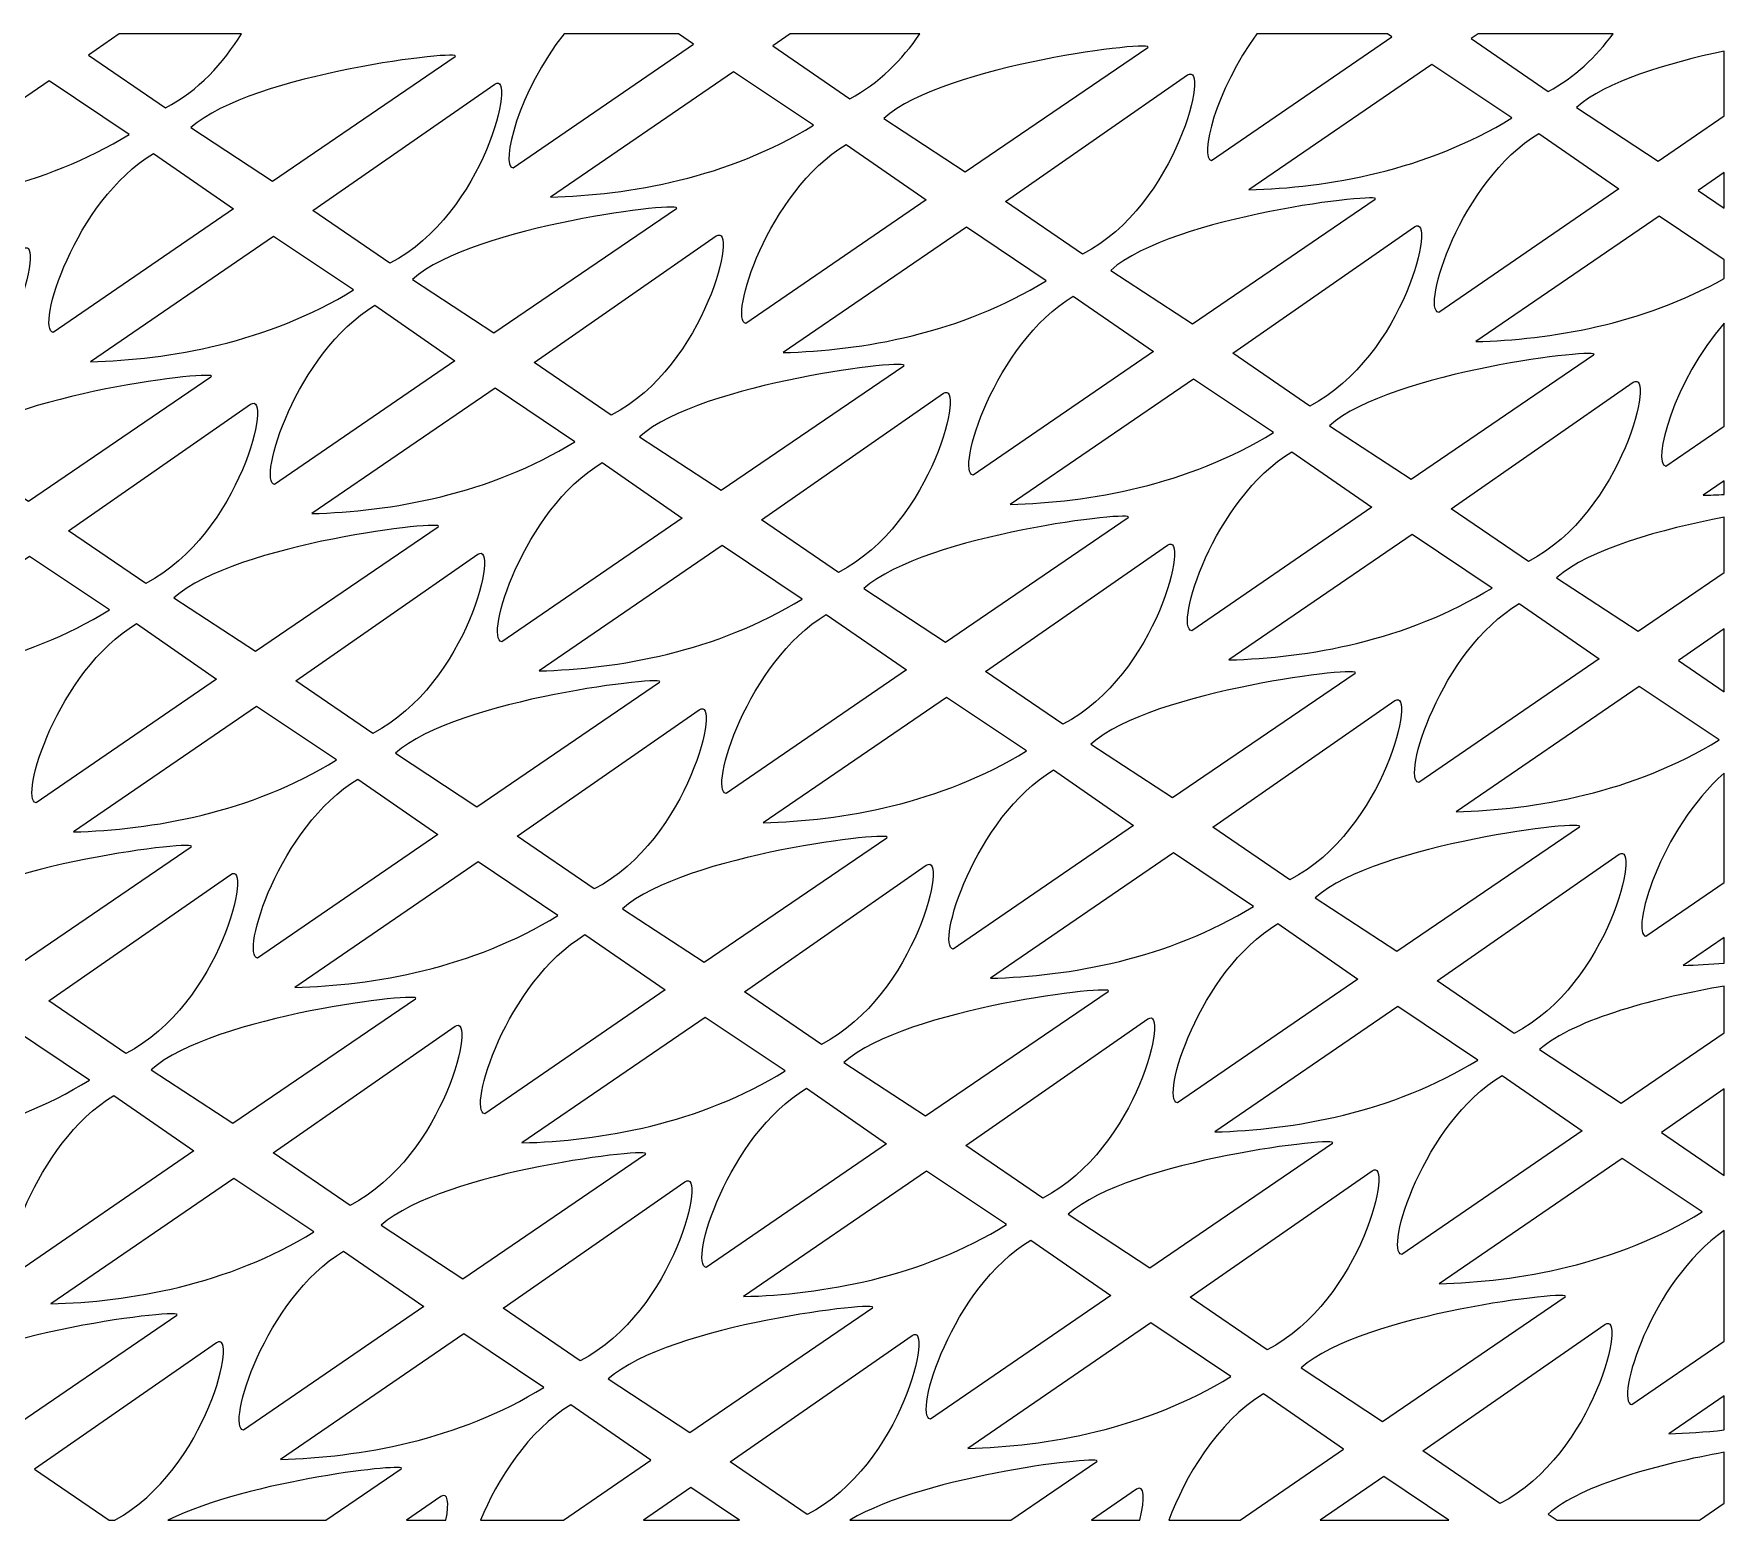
# Model space of a CAD drawing. Header units: millimetres. Extents: x -1200 to 1200, y -590 to 590.
# Drawn here: x -142 to 1200, y -590 to 590 of the extents above; entities that cross this region are included whole.
import ezdxf

# ---------------------------------------------------------------- set-up
doc = ezdxf.new("R2010")
doc.units = ezdxf.units.MM
doc.header["$MEASUREMENT"] = 0
doc.layers.add('Layer 1', color=7, linetype='Continuous')

msp = doc.modelspace()

# ---------------------------------------------------------------- linework, layer by layer
at = {"layer": 'Layer 1', "color": 250, "lineweight": 20}
for points, knots in [([(-74.2997, 589.9734), (-74.2997, 589.9734), (22.9682, 589.9734), (22.9682, 589.9734), (8.5473, 566.9328), (-11.4897, 544.6421), (-37.427, 531.2213), (-37.427, 531.2213), (-98.6099, 573.0803), (-98.6099, 573.0803), (-98.6099, 573.0803), (-74.2997, 589.9734), (-74.2997, 589.9734)], [0, 0, 0, 0, 0.25, 0.25, 0.25, 0.5, 0.5, 0.5, 0.75, 0.75, 0.75, 1, 1, 1, 1]), ([(192.4864, 571.9257), (192.4864, 571.9257), (47.5079, 473.012), (47.5079, 473.012), (47.5079, 473.012), (-17.2698, 515.4808), (-17.2698, 515.4808), (31.0559, 558.7245), (201.2192, 577.8827), (192.4864, 571.9257)], [0, 0, 0, 0, 0.333333333, 0.333333333, 0.333333333, 0.666666667, 0.666666667, 0.666666667, 1, 1, 1, 1]), ([(278.912, 589.9734), (278.912, 589.9734), (369.6978, 589.9734), (369.6978, 589.9734), (369.6978, 589.9734), (381.632, 581.7168), (381.632, 581.7168), (381.632, 581.7168), (238.51, 483.4661), (238.51, 483.4661), (227.7502, 485.3507), (243.2021, 544.957), (278.912, 589.9734)], [0, 0, 0, 0, 0.25, 0.25, 0.25, 0.5, 0.5, 0.5, 0.75, 0.75, 0.75, 1, 1, 1, 1]), ([(458.4567, 589.9734), (458.4567, 589.9734), (561.4126, 589.9734), (561.4126, 589.9734), (547.4504, 569.5881), (528.9781, 550.4865), (505.7793, 538.4829), (505.7793, 538.4829), (444.5963, 580.3419), (444.5963, 580.3419), (444.5963, 580.3419), (458.4567, 589.9734), (458.4567, 589.9734)], [0, 0, 0, 0, 0.25, 0.25, 0.25, 0.5, 0.5, 0.5, 0.75, 0.75, 0.75, 1, 1, 1, 1]), ([(742.4545, 579.1871), (742.4545, 579.1871), (597.476, 480.2735), (597.476, 480.2735), (597.476, 480.2735), (532.6983, 522.7424), (532.6983, 522.7424), (581.0242, 565.986), (751.1875, 585.1441), (742.4545, 579.1871)], [0, 0, 0, 0, 0.333333333, 0.333333333, 0.333333333, 0.666666667, 0.666666667, 0.666666667, 1, 1, 1, 1]), ([(828.9498, 589.9734), (828.9498, 589.9734), (932.5702, 589.9734), (932.5702, 589.9734), (932.5702, 589.9734), (936.1082, 587.526), (936.1082, 587.526), (936.1082, 587.526), (792.986, 489.2753), (792.986, 489.2753), (782.6829, 491.0798), (796.4158, 545.8071), (828.9498, 589.9734)], [0, 0, 0, 0, 0.25, 0.25, 0.25, 0.5, 0.5, 0.5, 0.75, 0.75, 0.75, 1, 1, 1, 1]), ([(1004.5729, 589.9734), (1004.5729, 589.9734), (1111.758, 589.9734), (1111.758, 589.9734), (1098.3478, 571.8083), (1081.2356, 555.1473), (1060.2554, 544.292), (1060.2554, 544.292), (999.0725, 586.151), (999.0725, 586.151), (999.0725, 586.151), (1004.5729, 589.9734), (1004.5729, 589.9734)], [0, 0, 0, 0, 0.25, 0.25, 0.25, 0.5, 0.5, 0.5, 0.75, 0.75, 0.75, 1, 1, 1, 1]), ([(773.8835, 557.2805), (773.8835, 557.2805), (629.4218, 456.8965), (629.4218, 456.8965), (629.4218, 456.8965), (690.6047, 415.0375), (690.6047, 415.0375), (766.3157, 454.2115), (791.7857, 568.977), (773.8835, 557.2805)], [0, 0, 0, 0, 0.333333333, 0.333333333, 0.333333333, 0.666666667, 0.666666667, 0.666666667, 1, 1, 1, 1]), ([(822.5439, 466.1435), (822.5439, 466.1435), (967.9789, 565.7063), (967.9789, 565.7063), (967.9789, 565.7063), (1031.4178, 523.2285), (1031.4178, 523.2285), (963.5792, 481.2272), (884.8114, 467.7387), (822.5439, 466.1435)], [0, 0, 0, 0, 0.333333333, 0.333333333, 0.333333333, 0.666666667, 0.666666667, 0.666666667, 1, 1, 1, 1]), ([(1199.95, 576.2819), (1199.95, 576.2819), (1199.95, 524.81), (1199.95, 524.81), (1199.95, 524.81), (1147.4441, 488.9873), (1147.4441, 488.9873), (1147.4441, 488.9873), (1082.6664, 531.4562), (1082.6664, 531.4562), (1105.3176, 551.7248), (1154.7335, 566.7015), (1199.95, 576.2819)], [0, 0, 0, 0, 0.25, 0.25, 0.25, 0.5, 0.5, 0.5, 0.75, 0.75, 0.75, 1, 1, 1, 1]), ([(-275.1385, 453.0728), (-275.1385, 453.0728), (-129.7035, 552.6356), (-129.7035, 552.6356), (-129.7035, 552.6356), (-66.2644, 510.1578), (-66.2644, 510.1578), (-134.1032, 468.1566), (-212.871, 454.6681), (-275.1385, 453.0728)], [0, 0, 0, 0, 0.333333333, 0.333333333, 0.333333333, 0.666666667, 0.666666667, 0.666666667, 1, 1, 1, 1]), ([(223.9154, 550.019), (223.9154, 550.019), (79.4535, 449.6351), (79.4535, 449.6351), (79.4535, 449.6351), (140.6364, 407.7761), (140.6364, 407.7761), (216.3475, 446.9501), (241.8175, 561.7154), (223.9154, 550.019)], [0, 0, 0, 0, 0.333333333, 0.333333333, 0.333333333, 0.666666667, 0.666666667, 0.666666667, 1, 1, 1, 1]), ([(268.0677, 460.3343), (268.0677, 460.3343), (413.5027, 559.8972), (413.5027, 559.8972), (413.5027, 559.8972), (476.9419, 517.4194), (476.9419, 517.4194), (409.103, 475.4181), (330.3352, 461.9296), (268.0677, 460.3343)], [0, 0, 0, 0, 0.333333333, 0.333333333, 0.333333333, 0.666666667, 0.666666667, 0.666666667, 1, 1, 1, 1]), ([(973.3034, 368.7347), (973.3034, 368.7347), (1116.4256, 466.9853), (1116.4256, 466.9853), (1116.4256, 466.9853), (1052.89, 510.9396), (1052.89, 510.9396), (990.197, 473.0763), (959.1849, 371.2076), (973.3034, 368.7347)], [0, 0, 0, 0, 0.333333333, 0.333333333, 0.333333333, 0.666666667, 0.666666667, 0.666666667, 1, 1, 1, 1]), ([(423.3353, 360.0208), (423.3353, 360.0208), (566.4575, 458.2715), (566.4575, 458.2715), (566.4575, 458.2715), (502.9219, 502.2258), (502.9219, 502.2258), (440.2289, 464.3625), (409.2167, 362.4938), (423.3353, 360.0208)], [0, 0, 0, 0, 0.333333333, 0.333333333, 0.333333333, 0.666666667, 0.666666667, 0.666666667, 1, 1, 1, 1]), ([(-126.6328, 352.7594), (-126.6328, 352.7594), (16.4892, 451.0101), (16.4892, 451.0101), (16.4892, 451.0101), (-47.0462, 494.9643), (-47.0462, 494.9643), (-109.7394, 457.1011), (-140.7516, 355.2324), (-126.6328, 352.7594)], [0, 0, 0, 0, 0.333333333, 0.333333333, 0.333333333, 0.666666667, 0.666666667, 0.666666667, 1, 1, 1, 1]), ([(1199.95, 479.8971), (1199.95, 479.8971), (1199.95, 451.5439), (1199.95, 451.5439), (1199.95, 451.5439), (1179.3899, 465.6104), (1179.3899, 465.6104), (1179.3899, 465.6104), (1199.95, 479.8971), (1199.95, 479.8971)], [0, 0, 0, 0, 0.333333333, 0.333333333, 0.333333333, 0.666666667, 0.666666667, 0.666666667, 1, 1, 1, 1]), ([(368.2959, 451.3851), (368.2959, 451.3851), (223.3173, 352.4714), (223.3173, 352.4714), (223.3173, 352.4714), (158.5396, 394.9402), (158.5396, 394.9402), (206.8654, 438.1839), (377.0288, 457.3421), (368.2959, 451.3851)], [0, 0, 0, 0, 0.333333333, 0.333333333, 0.333333333, 0.666666667, 0.666666667, 0.666666667, 1, 1, 1, 1]), ([(922.7719, 458.6465), (922.7719, 458.6465), (777.7934, 359.7328), (777.7934, 359.7328), (777.7934, 359.7328), (713.0157, 402.2017), (713.0157, 402.2017), (761.3416, 445.4453), (931.5049, 464.6035), (922.7719, 458.6465)], [0, 0, 0, 0, 0.333333333, 0.333333333, 0.333333333, 0.666666667, 0.666666667, 0.666666667, 1, 1, 1, 1]), ([(954.201, 436.7398), (954.201, 436.7398), (809.7392, 336.3559), (809.7392, 336.3559), (809.7392, 336.3559), (870.9221, 294.4969), (870.9221, 294.4969), (946.6331, 333.6709), (972.1031, 448.4362), (954.201, 436.7398)], [0, 0, 0, 0, 0.333333333, 0.333333333, 0.333333333, 0.666666667, 0.666666667, 0.666666667, 1, 1, 1, 1]), ([(1199.95, 410.5791), (1199.95, 410.5791), (1199.95, 395.7385), (1199.95, 395.7385), (1134.9064, 359.1811), (1061.5555, 347.1062), (1002.8613, 345.6029), (1002.8613, 345.6029), (1148.2963, 445.1657), (1148.2963, 445.1657), (1148.2963, 445.1657), (1199.95, 410.5791), (1199.95, 410.5791)], [0, 0, 0, 0, 0.25, 0.25, 0.25, 0.5, 0.5, 0.5, 0.75, 0.75, 0.75, 1, 1, 1, 1]), ([(-150.2433, 419.3123), (-150.2433, 419.3123), (-294.7051, 318.9284), (-294.7051, 318.9284), (-294.7051, 318.9284), (-233.5221, 277.0694), (-233.5221, 277.0694), (-157.8111, 316.2434), (-132.3412, 431.0087), (-150.2433, 419.3123)], [0, 0, 0, 0, 0.333333333, 0.333333333, 0.333333333, 0.666666667, 0.666666667, 0.666666667, 1, 1, 1, 1]), ([(399.725, 429.4784), (399.725, 429.4784), (255.263, 329.0945), (255.263, 329.0945), (255.263, 329.0945), (316.446, 287.2354), (316.446, 287.2354), (392.157, 326.4095), (417.6269, 441.1748), (399.725, 429.4784)], [0, 0, 0, 0, 0.333333333, 0.333333333, 0.333333333, 0.666666667, 0.666666667, 0.666666667, 1, 1, 1, 1]), ([(452.893, 336.889), (452.893, 336.889), (598.3281, 436.4518), (598.3281, 436.4518), (598.3281, 436.4518), (661.7671, 393.974), (661.7671, 393.974), (593.9285, 351.9728), (515.1607, 338.4844), (452.893, 336.889)], [0, 0, 0, 0, 0.333333333, 0.333333333, 0.333333333, 0.666666667, 0.666666667, 0.666666667, 1, 1, 1, 1]), ([(-97.0751, 329.6276), (-97.0751, 329.6276), (48.3599, 429.1904), (48.3599, 429.1904), (48.3599, 429.1904), (111.799, 386.7126), (111.799, 386.7126), (43.9602, 344.7114), (-34.8076, 331.2228), (-97.0751, 329.6276)], [0, 0, 0, 0, 0.333333333, 0.333333333, 0.333333333, 0.666666667, 0.666666667, 0.666666667, 1, 1, 1, 1]), ([(603.6527, 239.4802), (603.6527, 239.4802), (746.7749, 337.7309), (746.7749, 337.7309), (746.7749, 337.7309), (683.2393, 381.6852), (683.2393, 381.6852), (620.5463, 343.8219), (589.5341, 241.9532), (603.6527, 239.4802)], [0, 0, 0, 0, 0.333333333, 0.333333333, 0.333333333, 0.666666667, 0.666666667, 0.666666667, 1, 1, 1, 1]), ([(49.1767, 232.2187), (49.1767, 232.2187), (192.2987, 330.4694), (192.2987, 330.4694), (192.2987, 330.4694), (128.7632, 374.4236), (128.7632, 374.4236), (66.0702, 336.5603), (35.058, 234.6916), (49.1767, 232.2187)], [0, 0, 0, 0, 0.333333333, 0.333333333, 0.333333333, 0.666666667, 0.666666667, 0.666666667, 1, 1, 1, 1]), ([(1199.95, 360.3599), (1199.95, 360.3599), (1199.95, 278.5458), (1199.95, 278.5458), (1199.95, 278.5458), (1153.621, 246.7416), (1153.621, 246.7416), (1142.2835, 248.7278), (1160.0506, 314.7973), (1199.95, 360.3599)], [0, 0, 0, 0, 0.333333333, 0.333333333, 0.333333333, 0.666666667, 0.666666667, 0.666666667, 1, 1, 1, 1]), ([(1096.3274, 335.2013), (1096.3274, 335.2013), (951.349, 236.2876), (951.349, 236.2876), (951.349, 236.2876), (886.5712, 278.7564), (886.5712, 278.7564), (934.8971, 322.0001), (1105.0604, 341.1583), (1096.3274, 335.2013)], [0, 0, 0, 0, 0.333333333, 0.333333333, 0.333333333, 0.666666667, 0.666666667, 0.666666667, 1, 1, 1, 1]), ([(-1.355, 317.7737), (-1.355, 317.7737), (-146.3334, 218.8601), (-146.3334, 218.8601), (-146.3334, 218.8601), (-211.1112, 261.3289), (-211.1112, 261.3289), (-162.7853, 304.5725), (7.3781, 323.7306), (-1.355, 317.7737)], [0, 0, 0, 0, 0.333333333, 0.333333333, 0.333333333, 0.666666667, 0.666666667, 0.666666667, 1, 1, 1, 1]), ([(548.6133, 326.4875), (548.6133, 326.4875), (403.6349, 227.5738), (403.6349, 227.5738), (403.6349, 227.5738), (338.8571, 270.0427), (338.8571, 270.0427), (387.1828, 313.2863), (557.3462, 332.4445), (548.6133, 326.4875)], [0, 0, 0, 0, 0.333333333, 0.333333333, 0.333333333, 0.666666667, 0.666666667, 0.666666667, 1, 1, 1, 1]), ([(1127.7565, 313.2946), (1127.7565, 313.2946), (983.2947, 212.9107), (983.2947, 212.9107), (983.2947, 212.9107), (1044.4777, 171.0516), (1044.4777, 171.0516), (1120.1887, 210.2257), (1145.6586, 324.991), (1127.7565, 313.2946)], [0, 0, 0, 0, 0.333333333, 0.333333333, 0.333333333, 0.666666667, 0.666666667, 0.666666667, 1, 1, 1, 1]), ([(580.0424, 304.5808), (580.0424, 304.5808), (435.5804, 204.1969), (435.5804, 204.1969), (435.5804, 204.1969), (496.7634, 162.3379), (496.7634, 162.3379), (572.4744, 201.5119), (597.9443, 316.2772), (580.0424, 304.5808)], [0, 0, 0, 0, 0.333333333, 0.333333333, 0.333333333, 0.666666667, 0.666666667, 0.666666667, 1, 1, 1, 1]), ([(633.2106, 216.3484), (633.2106, 216.3484), (778.6456, 315.9112), (778.6456, 315.9112), (778.6456, 315.9112), (842.0845, 273.4334), (842.0845, 273.4334), (774.2459, 231.4321), (695.4781, 217.9436), (633.2106, 216.3484)], [0, 0, 0, 0, 0.333333333, 0.333333333, 0.333333333, 0.666666667, 0.666666667, 0.666666667, 1, 1, 1, 1]), ([(30.0741, 295.867), (30.0741, 295.867), (-114.3877, 195.4831), (-114.3877, 195.4831), (-114.3877, 195.4831), (-53.2047, 153.6241), (-53.2047, 153.6241), (22.5063, 192.7981), (47.9762, 307.5635), (30.0741, 295.867)], [0, 0, 0, 0, 0.333333333, 0.333333333, 0.333333333, 0.666666667, 0.666666667, 0.666666667, 1, 1, 1, 1]), ([(78.7344, 209.087), (78.7344, 209.087), (224.1694, 308.6497), (224.1694, 308.6497), (224.1694, 308.6497), (287.6086, 266.172), (287.6086, 266.172), (219.7697, 224.1706), (141.0019, 210.6822), (78.7344, 209.087)], [0, 0, 0, 0, 0.333333333, 0.333333333, 0.333333333, 0.666666667, 0.666666667, 0.666666667, 1, 1, 1, 1]), ([(777.2082, 116.0349), (777.2082, 116.0349), (920.3304, 214.2857), (920.3304, 214.2857), (920.3304, 214.2857), (856.7949, 258.2399), (856.7949, 258.2399), (794.1018, 220.3765), (763.0897, 118.5079), (777.2082, 116.0349)], [0, 0, 0, 0, 0.333333333, 0.333333333, 0.333333333, 0.666666667, 0.666666667, 0.666666667, 1, 1, 1, 1]), ([(229.4941, 107.3212), (229.4941, 107.3212), (372.6161, 205.5718), (372.6161, 205.5718), (372.6161, 205.5718), (309.0807, 249.5261), (309.0807, 249.5261), (246.3876, 211.6628), (215.3754, 109.7942), (229.4941, 107.3212)], [0, 0, 0, 0, 0.333333333, 0.333333333, 0.333333333, 0.666666667, 0.666666667, 0.666666667, 1, 1, 1, 1]), ([(1199.95, 235.0915), (1199.95, 235.0915), (1199.95, 224.3178), (1199.95, 224.3178), (1194.2448, 223.9828), (1188.648, 223.7501), (1183.1787, 223.6099), (1183.1787, 223.6099), (1199.95, 235.0915), (1199.95, 235.0915)], [0, 0, 0, 0, 0.333333333, 0.333333333, 0.333333333, 0.666666667, 0.666666667, 0.666666667, 1, 1, 1, 1]), ([(178.9626, 198.6853), (178.9626, 198.6853), (33.984, 99.7716), (33.984, 99.7716), (33.984, 99.7716), (-30.7937, 142.2405), (-30.7937, 142.2405), (17.5321, 185.4842), (187.6955, 204.6423), (178.9626, 198.6853)], [0, 0, 0, 0, 0.333333333, 0.333333333, 0.333333333, 0.666666667, 0.666666667, 0.666666667, 1, 1, 1, 1]), ([(726.6767, 205.9469), (726.6767, 205.9469), (581.6982, 107.0332), (581.6982, 107.0332), (581.6982, 107.0332), (516.9205, 149.502), (516.9205, 149.502), (565.2464, 192.7456), (735.4097, 211.9038), (726.6767, 205.9469)], [0, 0, 0, 0, 0.333333333, 0.333333333, 0.333333333, 0.666666667, 0.666666667, 0.666666667, 1, 1, 1, 1]), ([(1199.95, 206.203), (1199.95, 206.203), (1199.95, 162.3344), (1199.95, 162.3344), (1199.95, 162.3344), (1131.6664, 115.7469), (1131.6664, 115.7469), (1131.6664, 115.7469), (1066.8887, 158.2158), (1066.8887, 158.2158), (1092.2129, 180.8766), (1150.9865, 196.9182), (1199.95, 206.203)], [0, 0, 0, 0, 0.25, 0.25, 0.25, 0.5, 0.5, 0.5, 0.75, 0.75, 0.75, 1, 1, 1, 1]), ([(210.3917, 176.7786), (210.3917, 176.7786), (65.9297, 76.3947), (65.9297, 76.3947), (65.9297, 76.3947), (127.1127, 34.5357), (127.1127, 34.5357), (202.8237, 73.7097), (228.2936, 188.475), (210.3917, 176.7786)], [0, 0, 0, 0, 0.333333333, 0.333333333, 0.333333333, 0.666666667, 0.666666667, 0.666666667, 1, 1, 1, 1]), ([(758.1058, 184.0402), (758.1058, 184.0402), (613.644, 83.6562), (613.644, 83.6562), (613.644, 83.6562), (674.827, 41.7973), (674.827, 41.7973), (750.538, 80.9713), (776.0079, 195.7366), (758.1058, 184.0402)], [0, 0, 0, 0, 0.333333333, 0.333333333, 0.333333333, 0.666666667, 0.666666667, 0.666666667, 1, 1, 1, 1]), ([(806.7661, 92.9032), (806.7661, 92.9032), (952.2011, 192.4659), (952.2011, 192.4659), (952.2011, 192.4659), (1015.6401, 149.9882), (1015.6401, 149.9882), (947.8014, 107.9868), (869.0336, 94.4984), (806.7661, 92.9032)], [0, 0, 0, 0, 0.333333333, 0.333333333, 0.333333333, 0.666666667, 0.666666667, 0.666666667, 1, 1, 1, 1]), ([(-290.9163, 75.4755), (-290.9163, 75.4755), (-145.4813, 175.0384), (-145.4813, 175.0384), (-145.4813, 175.0384), (-82.0422, 132.5606), (-82.0422, 132.5606), (-149.881, 90.5593), (-228.6488, 77.0709), (-290.9163, 75.4755)], [0, 0, 0, 0, 0.333333333, 0.333333333, 0.333333333, 0.666666667, 0.666666667, 0.666666667, 1, 1, 1, 1]), ([(259.0518, 84.1894), (259.0518, 84.1894), (404.4868, 183.7522), (404.4868, 183.7522), (404.4868, 183.7522), (467.926, 141.2744), (467.926, 141.2744), (400.0871, 99.2731), (321.3194, 85.7846), (259.0518, 84.1894)], [0, 0, 0, 0, 0.333333333, 0.333333333, 0.333333333, 0.666666667, 0.666666667, 0.666666667, 1, 1, 1, 1]), ([(957.5256, -4.5057), (957.5256, -4.5057), (1100.6478, 93.7449), (1100.6478, 93.7449), (1100.6478, 93.7449), (1037.1123, 137.6992), (1037.1123, 137.6992), (974.4192, 99.8359), (943.4071, -2.0328), (957.5256, -4.5057)], [0, 0, 0, 0, 0.333333333, 0.333333333, 0.333333333, 0.666666667, 0.666666667, 0.666666667, 1, 1, 1, 1]), ([(-140.1566, -20.481), (-140.1566, -20.481), (2.9654, 77.7697), (2.9654, 77.7697), (2.9654, 77.7697), (-60.5701, 121.724), (-60.5701, 121.724), (-123.2632, 83.8607), (-154.2753, -18.008), (-140.1566, -20.481)], [0, 0, 0, 0, 0.333333333, 0.333333333, 0.333333333, 0.666666667, 0.666666667, 0.666666667, 1, 1, 1, 1]), ([(407.5575, -13.2196), (407.5575, -13.2196), (550.6797, 85.0312), (550.6797, 85.0312), (550.6797, 85.0312), (487.1441, 128.9854), (487.1441, 128.9854), (424.4511, 91.1221), (393.439, -10.7466), (407.5575, -13.2196)], [0, 0, 0, 0, 0.333333333, 0.333333333, 0.333333333, 0.666666667, 0.666666667, 0.666666667, 1, 1, 1, 1]), ([(1199.95, 117.6205), (1199.95, 117.6205), (1199.95, 67.5091), (1199.95, 67.5091), (1199.95, 67.5091), (1163.6121, 92.37), (1163.6121, 92.37), (1163.6121, 92.37), (1199.95, 117.6205), (1199.95, 117.6205)], [0, 0, 0, 0, 0.333333333, 0.333333333, 0.333333333, 0.666666667, 0.666666667, 0.666666667, 1, 1, 1, 1]), ([(354.772, 75.2401), (354.772, 75.2401), (209.7935, -23.6736), (209.7935, -23.6736), (209.7935, -23.6736), (145.0158, 18.7952), (145.0158, 18.7952), (193.3417, 62.0389), (363.505, 81.1971), (354.772, 75.2401)], [0, 0, 0, 0, 0.333333333, 0.333333333, 0.333333333, 0.666666667, 0.666666667, 0.666666667, 1, 1, 1, 1]), ([(906.9941, 82.5015), (906.9941, 82.5015), (762.0157, -16.4121), (762.0157, -16.4121), (762.0157, -16.4121), (697.2379, 26.0568), (697.2379, 26.0568), (745.5638, 69.3004), (915.7271, 88.4585), (906.9941, 82.5015)], [0, 0, 0, 0, 0.333333333, 0.333333333, 0.333333333, 0.666666667, 0.666666667, 0.666666667, 1, 1, 1, 1]), ([(938.4232, 60.5948), (938.4232, 60.5948), (793.9614, -39.7891), (793.9614, -39.7891), (793.9614, -39.7891), (855.1444, -81.6481), (855.1444, -81.6481), (930.8554, -42.4741), (956.3253, 72.2912), (938.4232, 60.5948)], [0, 0, 0, 0, 0.333333333, 0.333333333, 0.333333333, 0.666666667, 0.666666667, 0.666666667, 1, 1, 1, 1]), ([(987.0835, -27.6376), (987.0835, -27.6376), (1132.5185, 71.9253), (1132.5185, 71.9253), (1132.5185, 71.9253), (1195.9576, 29.4475), (1195.9576, 29.4475), (1128.1188, -12.5538), (1049.351, -26.0422), (987.0835, -27.6376)], [0, 0, 0, 0, 0.333333333, 0.333333333, 0.333333333, 0.666666667, 0.666666667, 0.666666667, 1, 1, 1, 1]), ([(-110.5989, -43.6128), (-110.5989, -43.6128), (34.8361, 55.95), (34.8361, 55.95), (34.8361, 55.95), (98.2752, 13.4722), (98.2752, 13.4722), (30.4364, -28.5291), (-48.3314, -42.0176), (-110.5989, -43.6128)], [0, 0, 0, 0, 0.333333333, 0.333333333, 0.333333333, 0.666666667, 0.666666667, 0.666666667, 1, 1, 1, 1]), ([(386.201, 53.3334), (386.201, 53.3334), (241.7393, -47.0505), (241.7393, -47.0505), (241.7393, -47.0505), (302.9222, -88.9095), (302.9222, -88.9095), (378.6332, -49.7355), (404.1032, 65.0298), (386.201, 53.3334)], [0, 0, 0, 0, 0.333333333, 0.333333333, 0.333333333, 0.666666667, 0.666666667, 0.666666667, 1, 1, 1, 1]), ([(437.1152, -36.3513), (437.1152, -36.3513), (582.5504, 63.2116), (582.5504, 63.2116), (582.5504, 63.2116), (645.9894, 20.7337), (645.9894, 20.7337), (578.1507, -21.2676), (499.3829, -34.7561), (437.1152, -36.3513)], [0, 0, 0, 0, 0.333333333, 0.333333333, 0.333333333, 0.666666667, 0.666666667, 0.666666667, 1, 1, 1, 1]), ([(587.8749, -136.6648), (587.8749, -136.6648), (730.9971, -38.4141), (730.9971, -38.4141), (730.9971, -38.4141), (667.4615, 5.5402), (667.4615, 5.5402), (604.7685, -32.3231), (573.7564, -134.1918), (587.8749, -136.6648)], [0, 0, 0, 0, 0.333333333, 0.333333333, 0.333333333, 0.666666667, 0.666666667, 0.666666667, 1, 1, 1, 1]), ([(1199.95, 2.8966), (1199.95, 2.8966), (1199.95, -83.8634), (1199.95, -83.8634), (1199.95, -83.8634), (1137.8432, -126.4987), (1137.8432, -126.4987), (1125.1061, -124.2675), (1149.1022, -41.1509), (1199.95, 2.8966)], [0, 0, 0, 0, 0.333333333, 0.333333333, 0.333333333, 0.666666667, 0.666666667, 0.666666667, 1, 1, 1, 1]), ([(35.6528, -143.9262), (35.6528, -143.9262), (178.775, -45.6755), (178.775, -45.6755), (178.775, -45.6755), (115.2394, -1.7213), (115.2394, -1.7213), (52.5464, -39.5847), (21.5342, -141.4533), (35.6528, -143.9262)], [0, 0, 0, 0, 0.333333333, 0.333333333, 0.333333333, 0.666666667, 0.666666667, 0.666666667, 1, 1, 1, 1]), ([(1085.0577, -39.4914), (1085.0577, -39.4914), (940.0792, -138.405), (940.0792, -138.405), (940.0792, -138.405), (875.3015, -95.9363), (875.3015, -95.9363), (923.6272, -52.6926), (1093.7905, -33.5344), (1085.0577, -39.4914)], [0, 0, 0, 0, 0.333333333, 0.333333333, 0.333333333, 0.666666667, 0.666666667, 0.666666667, 1, 1, 1, 1]), ([(-17.1327, -55.4666), (-17.1327, -55.4666), (-162.1112, -154.3803), (-162.1112, -154.3803), (-162.1112, -154.3803), (-226.8889, -111.9115), (-226.8889, -111.9115), (-178.5631, -68.6679), (-8.3997, -49.5097), (-17.1327, -55.4666)], [0, 0, 0, 0, 0.333333333, 0.333333333, 0.333333333, 0.666666667, 0.666666667, 0.666666667, 1, 1, 1, 1]), ([(535.0894, -48.2052), (535.0894, -48.2052), (390.1109, -147.1189), (390.1109, -147.1189), (390.1109, -147.1189), (325.3332, -104.65), (325.3332, -104.65), (373.6591, -61.4063), (543.8224, -42.2482), (535.0894, -48.2052)], [0, 0, 0, 0, 0.333333333, 0.333333333, 0.333333333, 0.666666667, 0.666666667, 0.666666667, 1, 1, 1, 1]), ([(1116.4867, -61.3981), (1116.4867, -61.3981), (972.0248, -161.782), (972.0248, -161.782), (972.0248, -161.782), (1033.2078, -203.641), (1033.2078, -203.641), (1108.9188, -164.467), (1134.3887, -49.7017), (1116.4867, -61.3981)], [0, 0, 0, 0, 0.333333333, 0.333333333, 0.333333333, 0.666666667, 0.666666667, 0.666666667, 1, 1, 1, 1]), ([(14.2963, -77.3733), (14.2963, -77.3733), (-130.1655, -177.7572), (-130.1655, -177.7572), (-130.1655, -177.7572), (-68.9825, -219.6162), (-68.9825, -219.6162), (6.7285, -180.4422), (32.1984, -65.6769), (14.2963, -77.3733)], [0, 0, 0, 0, 0.333333333, 0.333333333, 0.333333333, 0.666666667, 0.666666667, 0.666666667, 1, 1, 1, 1]), ([(566.5186, -70.1119), (566.5186, -70.1119), (422.0567, -170.4958), (422.0567, -170.4958), (422.0567, -170.4958), (483.2396, -212.3548), (483.2396, -212.3548), (558.9506, -173.1808), (584.4206, -58.4155), (566.5186, -70.1119)], [0, 0, 0, 0, 0.333333333, 0.333333333, 0.333333333, 0.666666667, 0.666666667, 0.666666667, 1, 1, 1, 1]), ([(617.4328, -159.7966), (617.4328, -159.7966), (762.8678, -60.2338), (762.8678, -60.2338), (762.8678, -60.2338), (826.3068, -102.7116), (826.3068, -102.7116), (758.4681, -144.7128), (679.7003, -158.2014), (617.4328, -159.7966)], [0, 0, 0, 0, 0.333333333, 0.333333333, 0.333333333, 0.666666667, 0.666666667, 0.666666667, 1, 1, 1, 1]), ([(65.2106, -167.058), (65.2106, -167.058), (210.6456, -67.4952), (210.6456, -67.4952), (210.6456, -67.4952), (274.0846, -109.973), (274.0846, -109.973), (206.246, -151.9744), (127.4782, -165.4628), (65.2106, -167.058)], [0, 0, 0, 0, 0.333333333, 0.333333333, 0.333333333, 0.666666667, 0.666666667, 0.666666667, 1, 1, 1, 1]), ([(765.9385, -258.6577), (765.9385, -258.6577), (909.0605, -160.407), (909.0605, -160.407), (909.0605, -160.407), (845.5251, -116.4528), (845.5251, -116.4528), (782.8319, -154.3161), (751.8198, -256.1847), (765.9385, -258.6577)], [0, 0, 0, 0, 0.333333333, 0.333333333, 0.333333333, 0.666666667, 0.666666667, 0.666666667, 1, 1, 1, 1]), ([(215.9702, -267.3715), (215.9702, -267.3715), (359.0924, -169.1208), (359.0924, -169.1208), (359.0924, -169.1208), (295.5568, -125.1665), (295.5568, -125.1665), (232.8638, -163.0299), (201.8516, -264.8985), (215.9702, -267.3715)], [0, 0, 0, 0, 0.333333333, 0.333333333, 0.333333333, 0.666666667, 0.666666667, 0.666666667, 1, 1, 1, 1]), ([(1199.95, -127.3481), (1199.95, -127.3481), (1199.95, -147.7486), (1199.95, -147.7486), (1188.7231, -148.7617), (1177.8304, -149.3632), (1167.4009, -149.6305), (1167.4009, -149.6305), (1199.95, -127.3481), (1199.95, -127.3481)], [0, 0, 0, 0, 0.333333333, 0.333333333, 0.333333333, 0.666666667, 0.666666667, 0.666666667, 1, 1, 1, 1]), ([(160.9308, -176.0073), (160.9308, -176.0073), (15.9524, -274.9209), (15.9524, -274.9209), (15.9524, -274.9209), (-48.8254, -232.4522), (-48.8254, -232.4522), (-0.4997, -189.2085), (169.6637, -170.0504), (160.9308, -176.0073)], [0, 0, 0, 0, 0.333333333, 0.333333333, 0.333333333, 0.666666667, 0.666666667, 0.666666667, 1, 1, 1, 1]), ([(710.8989, -170.1981), (710.8989, -170.1981), (565.9205, -269.1118), (565.9205, -269.1118), (565.9205, -269.1118), (501.1428, -226.643), (501.1428, -226.643), (549.4686, -183.3994), (719.632, -164.2411), (710.8989, -170.1981)], [0, 0, 0, 0, 0.333333333, 0.333333333, 0.333333333, 0.666666667, 0.666666667, 0.666666667, 1, 1, 1, 1]), ([(1199.95, -166.0477), (1199.95, -166.0477), (1199.95, -203.1314), (1199.95, -203.1314), (1199.95, -203.1314), (1118.1426, -258.9457), (1118.1426, -258.9457), (1118.1426, -258.9457), (1053.3649, -216.4769), (1053.3649, -216.4769), (1081.0727, -191.6836), (1148.8215, -174.8119), (1199.95, -166.0477)], [0, 0, 0, 0, 0.25, 0.25, 0.25, 0.5, 0.5, 0.5, 0.75, 0.75, 0.75, 1, 1, 1, 1]), ([(192.3599, -197.914), (192.3599, -197.914), (47.8979, -298.2979), (47.8979, -298.2979), (47.8979, -298.2979), (109.0809, -340.157), (109.0809, -340.157), (184.7919, -300.9829), (210.262, -186.2176), (192.3599, -197.914)], [0, 0, 0, 0, 0.333333333, 0.333333333, 0.333333333, 0.666666667, 0.666666667, 0.666666667, 1, 1, 1, 1]), ([(742.328, -192.1048), (742.328, -192.1048), (597.8662, -292.4887), (597.8662, -292.4887), (597.8662, -292.4887), (659.0492, -334.3477), (659.0492, -334.3477), (734.7602, -295.1737), (760.2301, -180.4084), (742.328, -192.1048)], [0, 0, 0, 0, 0.333333333, 0.333333333, 0.333333333, 0.666666667, 0.666666667, 0.666666667, 1, 1, 1, 1]), ([(795.4962, -281.7895), (795.4962, -281.7895), (940.9312, -182.2267), (940.9312, -182.2267), (940.9312, -182.2267), (1004.3703, -224.7045), (1004.3703, -224.7045), (936.5315, -266.7057), (857.7637, -280.1943), (795.4962, -281.7895)], [0, 0, 0, 0, 0.333333333, 0.333333333, 0.333333333, 0.666666667, 0.666666667, 0.666666667, 1, 1, 1, 1]), ([(-306.6941, -297.7648), (-306.6941, -297.7648), (-161.2591, -198.2019), (-161.2591, -198.2019), (-161.2591, -198.2019), (-97.8199, -240.6797), (-97.8199, -240.6797), (-165.6588, -282.6811), (-244.4265, -296.1695), (-306.6941, -297.7648)], [0, 0, 0, 0, 0.333333333, 0.333333333, 0.333333333, 0.666666667, 0.666666667, 0.666666667, 1, 1, 1, 1]), ([(245.528, -290.5033), (245.528, -290.5033), (390.9631, -190.9405), (390.9631, -190.9405), (390.9631, -190.9405), (454.4022, -233.4183), (454.4022, -233.4183), (386.5634, -275.4196), (307.7956, -288.9081), (245.528, -290.5033)], [0, 0, 0, 0, 0.333333333, 0.333333333, 0.333333333, 0.666666667, 0.666666667, 0.666666667, 1, 1, 1, 1]), ([(944.0019, -379.1984), (944.0019, -379.1984), (1087.1241, -280.9476), (1087.1241, -280.9476), (1087.1241, -280.9476), (1023.5885, -236.9935), (1023.5885, -236.9935), (960.8955, -274.8568), (929.8833, -376.7254), (944.0019, -379.1984)], [0, 0, 0, 0, 0.333333333, 0.333333333, 0.333333333, 0.666666667, 0.666666667, 0.666666667, 1, 1, 1, 1]), ([(-158.1884, -395.1737), (-158.1884, -395.1737), (-15.0664, -296.923), (-15.0664, -296.923), (-15.0664, -296.923), (-78.6018, -252.9687), (-78.6018, -252.9687), (-141.2949, -290.832), (-172.3071, -392.7007), (-158.1884, -395.1737)], [0, 0, 0, 0, 0.333333333, 0.333333333, 0.333333333, 0.666666667, 0.666666667, 0.666666667, 1, 1, 1, 1]), ([(391.7797, -389.3644), (391.7797, -389.3644), (534.9019, -291.1138), (534.9019, -291.1138), (534.9019, -291.1138), (471.3664, -247.1596), (471.3664, -247.1596), (408.6733, -285.0229), (377.6612, -386.8914), (391.7797, -389.3644)], [0, 0, 0, 0, 0.333333333, 0.333333333, 0.333333333, 0.666666667, 0.666666667, 0.666666667, 1, 1, 1, 1]), ([(1199.95, -247.6747), (1199.95, -247.6747), (1199.95, -316.436), (1199.95, -316.436), (1199.95, -316.436), (1150.0884, -282.3226), (1150.0884, -282.3226), (1150.0884, -282.3226), (1199.95, -247.6747), (1199.95, -247.6747)], [0, 0, 0, 0, 0.333333333, 0.333333333, 0.333333333, 0.666666667, 0.666666667, 0.666666667, 1, 1, 1, 1]), ([(343.5022, -299.4526), (343.5022, -299.4526), (198.5238, -398.3662), (198.5238, -398.3662), (198.5238, -398.3662), (133.7461, -355.8974), (133.7461, -355.8974), (182.0718, -312.6538), (352.2351, -293.4956), (343.5022, -299.4526)], [0, 0, 0, 0, 0.333333333, 0.333333333, 0.333333333, 0.666666667, 0.666666667, 0.666666667, 1, 1, 1, 1]), ([(888.9625, -290.7388), (888.9625, -290.7388), (743.9839, -389.6524), (743.9839, -389.6524), (743.9839, -389.6524), (679.2061, -347.1837), (679.2061, -347.1837), (727.532, -303.94), (897.6954, -284.7818), (888.9625, -290.7388)], [0, 0, 0, 0, 0.333333333, 0.333333333, 0.333333333, 0.666666667, 0.666666667, 0.666666667, 1, 1, 1, 1]), ([(920.3916, -312.6454), (920.3916, -312.6454), (775.9296, -413.0294), (775.9296, -413.0294), (775.9296, -413.0294), (837.1126, -454.8885), (837.1126, -454.8885), (912.8236, -415.7143), (938.2935, -300.9491), (920.3916, -312.6454)], [0, 0, 0, 0, 0.333333333, 0.333333333, 0.333333333, 0.666666667, 0.666666667, 0.666666667, 1, 1, 1, 1]), ([(973.5596, -402.3301), (973.5596, -402.3301), (1118.9947, -302.7674), (1118.9947, -302.7674), (1118.9947, -302.7674), (1182.4337, -345.2452), (1182.4337, -345.2452), (1114.595, -387.2465), (1035.8273, -400.7349), (973.5596, -402.3301)], [0, 0, 0, 0, 0.333333333, 0.333333333, 0.333333333, 0.666666667, 0.666666667, 0.666666667, 1, 1, 1, 1]), ([(-128.6307, -418.3055), (-128.6307, -418.3055), (16.8043, -318.7427), (16.8043, -318.7427), (16.8043, -318.7427), (80.2435, -361.2205), (80.2435, -361.2205), (12.4046, -403.2217), (-66.3632, -416.7102), (-128.6307, -418.3055)], [0, 0, 0, 0, 0.333333333, 0.333333333, 0.333333333, 0.666666667, 0.666666667, 0.666666667, 1, 1, 1, 1]), ([(374.9313, -321.3593), (374.9313, -321.3593), (230.4694, -421.7432), (230.4694, -421.7432), (230.4694, -421.7432), (291.6523, -463.6022), (291.6523, -463.6022), (367.3633, -424.4282), (392.8333, -309.6629), (374.9313, -321.3593)], [0, 0, 0, 0, 0.333333333, 0.333333333, 0.333333333, 0.666666667, 0.666666667, 0.666666667, 1, 1, 1, 1]), ([(421.3374, -412.4962), (421.3374, -412.4962), (566.7726, -312.9334), (566.7726, -312.9334), (566.7726, -312.9334), (630.2116, -355.4112), (630.2116, -355.4112), (562.3729, -397.4125), (483.6051, -410.901), (421.3374, -412.4962)], [0, 0, 0, 0, 0.333333333, 0.333333333, 0.333333333, 0.666666667, 0.666666667, 0.666666667, 1, 1, 1, 1]), ([(1199.95, -360.1134), (1199.95, -360.1134), (1199.95, -447.9149), (1199.95, -447.9149), (1199.95, -447.9149), (1126.5733, -498.2868), (1126.5733, -498.2868), (1112.9294, -495.8967), (1141.4358, -400.6825), (1199.95, -360.1134)], [0, 0, 0, 0, 0.333333333, 0.333333333, 0.333333333, 0.666666667, 0.666666667, 0.666666667, 1, 1, 1, 1]), ([(569.8433, -509.9052), (569.8433, -509.9052), (712.9653, -411.6544), (712.9653, -411.6544), (712.9653, -411.6544), (649.4298, -367.7002), (649.4298, -367.7002), (586.7367, -405.5635), (555.7246, -507.4322), (569.8433, -509.9052)], [0, 0, 0, 0, 0.333333333, 0.333333333, 0.333333333, 0.666666667, 0.666666667, 0.666666667, 1, 1, 1, 1]), ([(24.383, -518.6189), (24.383, -518.6189), (167.5051, -420.3682), (167.5051, -420.3682), (167.5051, -420.3682), (103.9697, -376.4139), (103.9697, -376.4139), (41.2765, -414.2772), (10.2643, -516.1459), (24.383, -518.6189)], [0, 0, 0, 0, 0.333333333, 0.333333333, 0.333333333, 0.666666667, 0.666666667, 0.666666667, 1, 1, 1, 1]), ([(523.8196, -421.4455), (523.8196, -421.4455), (378.8412, -520.3592), (378.8412, -520.3592), (378.8412, -520.3592), (314.0635, -477.8904), (314.0635, -477.8904), (362.3892, -434.6467), (532.5525, -415.4885), (523.8196, -421.4455)], [0, 0, 0, 0, 0.333333333, 0.333333333, 0.333333333, 0.666666667, 0.666666667, 0.666666667, 1, 1, 1, 1]), ([(1073.7878, -412.7318), (1073.7878, -412.7318), (928.8093, -511.6454), (928.8093, -511.6454), (928.8093, -511.6454), (864.0316, -469.1766), (864.0316, -469.1766), (912.3575, -425.9329), (1082.5208, -406.7748), (1073.7878, -412.7318)], [0, 0, 0, 0, 0.333333333, 0.333333333, 0.333333333, 0.666666667, 0.666666667, 0.666666667, 1, 1, 1, 1]), ([(-28.4025, -427.2548), (-28.4025, -427.2548), (-173.3809, -526.1684), (-173.3809, -526.1684), (-173.3809, -526.1684), (-238.1587, -483.6995), (-238.1587, -483.6995), (-189.833, -440.4559), (-19.6696, -421.2978), (-28.4025, -427.2548)], [0, 0, 0, 0, 0.333333333, 0.333333333, 0.333333333, 0.666666667, 0.666666667, 0.666666667, 1, 1, 1, 1]), ([(1105.2168, -434.6385), (1105.2168, -434.6385), (960.7551, -535.0224), (960.7551, -535.0224), (960.7551, -535.0224), (1021.938, -576.8814), (1021.938, -576.8814), (1097.649, -537.7074), (1123.1189, -422.9421), (1105.2168, -434.6385)], [0, 0, 0, 0, 0.333333333, 0.333333333, 0.333333333, 0.666666667, 0.666666667, 0.666666667, 1, 1, 1, 1]), ([(-77.6962, -590.0266), (-77.6962, -590.0266), (-82.2662, -590.0266), (-82.2662, -590.0266), (-82.2662, -590.0266), (-141.4354, -549.5454), (-141.4354, -549.5454), (-141.4354, -549.5454), (3.0266, -449.1614), (3.0266, -449.1614), (20.7249, -437.5983), (-3.9765, -549.6233), (-77.6962, -590.0266)], [0, 0, 0, 0, 0.25, 0.25, 0.25, 0.5, 0.5, 0.5, 0.75, 0.75, 0.75, 1, 1, 1, 1]), ([(53.9407, -541.7507), (53.9407, -541.7507), (199.3757, -442.1879), (199.3757, -442.1879), (199.3757, -442.1879), (262.8149, -484.6657), (262.8149, -484.6657), (194.976, -526.6669), (116.2083, -540.1555), (53.9407, -541.7507)], [0, 0, 0, 0, 0.333333333, 0.333333333, 0.333333333, 0.666666667, 0.666666667, 0.666666667, 1, 1, 1, 1]), ([(555.2487, -443.3522), (555.2487, -443.3522), (410.7868, -543.7361), (410.7868, -543.7361), (410.7868, -543.7361), (471.9697, -585.5952), (471.9697, -585.5952), (547.6807, -546.4211), (573.1508, -431.6558), (555.2487, -443.3522)], [0, 0, 0, 0, 0.333333333, 0.333333333, 0.333333333, 0.666666667, 0.666666667, 0.666666667, 1, 1, 1, 1]), ([(599.401, -533.0369), (599.401, -533.0369), (744.836, -433.4742), (744.836, -433.4742), (744.836, -433.4742), (808.2751, -475.9519), (808.2751, -475.9519), (740.4363, -517.9532), (661.6685, -531.4417), (599.401, -533.0369)], [0, 0, 0, 0, 0.333333333, 0.333333333, 0.333333333, 0.666666667, 0.666666667, 0.666666667, 1, 1, 1, 1]), ([(815.6629, -590.0266), (815.6629, -590.0266), (759.1218, -590.0266), (759.1218, -590.0266), (771.2855, -556.6811), (797.2518, -512.0411), (834.2552, -489.6931), (834.2552, -489.6931), (897.7908, -533.6474), (897.7908, -533.6474), (897.7908, -533.6474), (815.6629, -590.0266), (815.6629, -590.0266)], [0, 0, 0, 0, 0.25, 0.25, 0.25, 0.5, 0.5, 0.5, 0.75, 0.75, 0.75, 1, 1, 1, 1]), ([(1199.95, -491.421), (1199.95, -491.421), (1199.95, -518.3876), (1199.95, -518.3876), (1184.7252, -520.1106), (1170.0182, -521.0629), (1156.131, -521.4186), (1156.131, -521.4186), (1199.95, -491.421), (1199.95, -491.421)], [0, 0, 0, 0, 0.333333333, 0.333333333, 0.333333333, 0.666666667, 0.666666667, 0.666666667, 1, 1, 1, 1]), ([(278.3879, -590.0266), (278.3879, -590.0266), (212.5501, -590.0266), (212.5501, -590.0266), (225.8081, -557.978), (250.4239, -518.8586), (284.2871, -498.4069), (284.2871, -498.4069), (347.8226, -542.3611), (347.8226, -542.3611), (347.8226, -542.3611), (278.3879, -590.0266), (278.3879, -590.0266)], [0, 0, 0, 0, 0.25, 0.25, 0.25, 0.5, 0.5, 0.5, 0.75, 0.75, 0.75, 1, 1, 1, 1]), ([(1199.95, -536.117), (1199.95, -536.117), (1199.95, -576.6287), (1199.95, -576.6287), (1199.95, -576.6287), (1180.3116, -590.0266), (1180.3116, -590.0266), (1180.3116, -590.0266), (1067.2446, -590.0266), (1067.2446, -590.0266), (1067.2446, -590.0266), (1060.1268, -585.3603), (1060.1268, -585.3603), (1086.6279, -561.6464), (1149.7635, -545.1753), (1199.95, -536.117)], [0, 0, 0, 0, 0.2, 0.2, 0.2, 0.4, 0.4, 0.4, 0.6, 0.6, 0.6, 0.8, 0.8, 0.8, 1, 1, 1, 1]), ([(89.8906, -590.0266), (89.8906, -590.0266), (-35.6649, -590.0266), (-35.6649, -590.0266), (29.5341, -557.8875), (157.2568, -544.0663), (149.6609, -549.2477), (149.6609, -549.2477), (89.8906, -590.0266), (89.8906, -590.0266)], [0, 0, 0, 0, 0.333333333, 0.333333333, 0.333333333, 0.666666667, 0.666666667, 0.666666667, 1, 1, 1, 1]), ([(633.5984, -590.0266), (633.5984, -590.0266), (505.8157, -590.0266), (505.8157, -590.0266), (566.3814, -553.7517), (709.9215, -537.9553), (701.883, -543.4385), (701.883, -543.4385), (633.5984, -590.0266), (633.5984, -590.0266)], [0, 0, 0, 0, 0.333333333, 0.333333333, 0.333333333, 0.666666667, 0.666666667, 0.666666667, 1, 1, 1, 1]), ([(736.0848, -590.0266), (736.0848, -590.0266), (697.7931, -590.0266), (697.7931, -590.0266), (697.7931, -590.0266), (733.3121, -565.3452), (733.3121, -565.3452), (739.4804, -561.3156), (740.4953, -572.2972), (736.0848, -590.0266)], [0, 0, 0, 0, 0.333333333, 0.333333333, 0.333333333, 0.666666667, 0.666666667, 0.666666667, 1, 1, 1, 1]), ([(981.2743, -590.0266), (981.2743, -590.0266), (879.1791, -590.0266), (879.1791, -590.0266), (879.1791, -590.0266), (929.6614, -555.4671), (929.6614, -555.4671), (929.6614, -555.4671), (981.2743, -590.0266), (981.2743, -590.0266)], [0, 0, 0, 0, 0.333333333, 0.333333333, 0.333333333, 0.666666667, 0.666666667, 0.666666667, 1, 1, 1, 1]), ([(185.1596, -590.0266), (185.1596, -590.0266), (153.9309, -590.0266), (153.9309, -590.0266), (153.9309, -590.0266), (181.09, -571.1544), (181.09, -571.1544), (186.5507, -567.5868), (187.9656, -575.7951), (185.1596, -590.0266)], [0, 0, 0, 0, 0.333333333, 0.333333333, 0.333333333, 0.666666667, 0.666666667, 0.666666667, 1, 1, 1, 1]), ([(418.2926, -590.0266), (418.2926, -590.0266), (341.9396, -590.0266), (341.9396, -590.0266), (341.9396, -590.0266), (379.6931, -564.1809), (379.6931, -564.1809), (379.6931, -564.1809), (418.2926, -590.0266), (418.2926, -590.0266)], [0, 0, 0, 0, 0.333333333, 0.333333333, 0.333333333, 0.666666667, 0.666666667, 0.666666667, 1, 1, 1, 1])]:
    msp.add_open_spline(points, degree=3, knots=knots, dxfattribs=at)

doc.saveas('drawing.dxf')
